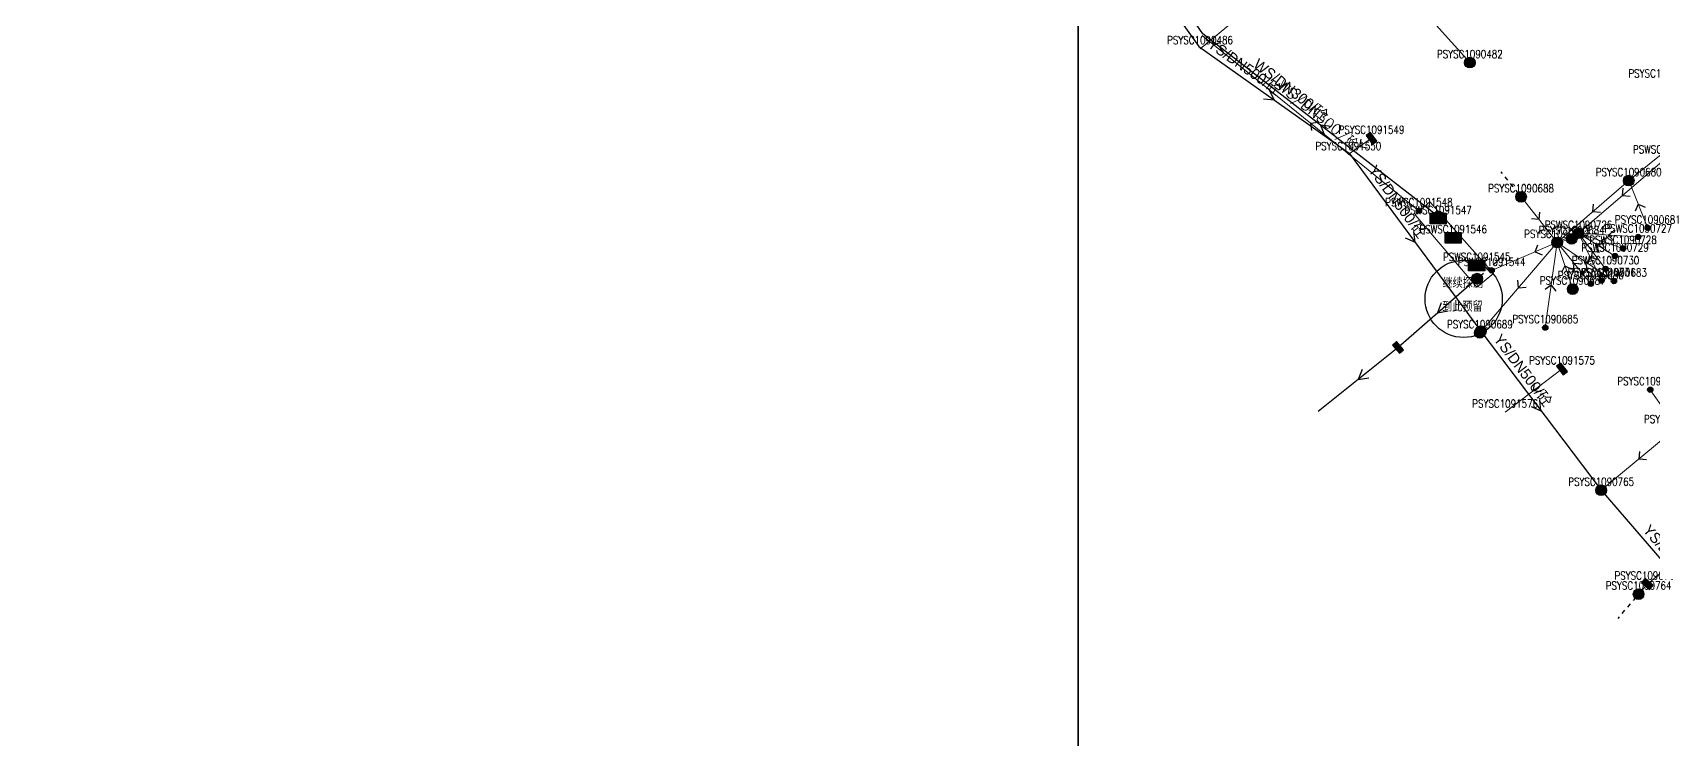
# Model space of a CAD drawing. Extents: x 3276 to 4026, y 1643 to 2176.
# Drawn here: x 3427.7 to 3579.7, y 1756.8 to 1823.1 of the extents above; entities that cross this region are included whole.
import ezdxf
from ezdxf.enums import TextEntityAlignment as Align

# ---------------------------------------------------------------- set-up
doc = ezdxf.new("R2010")
doc.units = 0
for name, pattern in [('PDashed1', [3, 1, -1, 1]), ('PLine1', [200, 100, 100]), ('PLine2', [200, 100, 100])]:
    doc.linetypes.add(name, pattern=pattern)
doc.layers.get('0').update_dxf_attribs({"linetype": 'CONTINUOUS'})
for name, color, linetype, true_color in [('WSANNEXE2', 7, 'CONTINUOUS', 0x7f0000), ('WSLINE', 7, 'CONTINUOUS', 0x7f0000), ('WSPOINT', 7, 'CONTINUOUS', 0x7f0000), ('WSPTEXT', 7, 'CONTINUOUS', 0x7f0000), ('WSUNDER', 7, 'CONTINUOUS', 0x7f0000), ('WSZYTEXT', 7, 'CONTINUOUS', 0x7f0000), ('YSANNEXE2', 7, 'CONTINUOUS', 0x7f0000), ('YSLINE', 7, 'CONTINUOUS', 0x7f0000), ('YSPOINT', 7, 'CONTINUOUS', 0x7f0000), ('YSPTEXT', 7, 'CONTINUOUS', 0x7f0000)]:
    doc.layers.add(name, color=color, linetype=linetype, true_color=true_color)
for name, color, linetype in [('市政管线', 3, 'CONTINUOUS'), ('接图表', 7, 'CONTINUOUS'), ('自检问题', 2, 'CONTINUOUS'), ('自检问题回复', 6, 'CONTINUOUS')]:
    doc.layers.add(name, color=color, linetype=linetype)
doc.styles.add('bztxt', font='Romans.shx', dxfattribs={"bigfont": 'hztxt.shx'})
doc.styles.add('FZXDX', font='', dxfattribs={"width": 0.8})
doc.styles.add('pltxt', font='romans.shx', dxfattribs={"width": 0.8, "height": 0.75, "bigfont": 'hztxt.shx'})
doc.styles.get('FZXDX').set_extended_font_data('FZXiDengXian-Z06S')

# ---------------------------------------------------------------- blocks, each defined once
blk = doc.blocks.new('4302')
blk.add_hatch(color=255).paths.add_polyline_path([(-0.25, 0.5), (-0.25, -0.5), (0.25, -0.5), (0.25, 0.5)])
for p, q in [((-0.25, 0.1665), (0.25, 0.1665)), ((-0.25, -0.1665), (0.25, -0.1665))]:
    blk.add_line(p, q)
blk.add_lwpolyline([(0.25, -0.5), (0.25, 0.5), (-0.25, 0.5), (-0.25, -0.5)], close=True)
blk = doc.blocks.new('4308')
blk.add_hatch(color=255).paths.add_polyline_path([(-0.5, 0, 1), (0.5, 0, 1)])
for p, q in [((-0.5, 0), (0.5, 0)), ((0, 0.5), (0, -0.5))]:
    blk.add_line(p, q)
blk.add_circle((0, 0), 0.5)
blk = doc.blocks.new('4301')
blk.add_hatch(color=255).paths.add_polyline_path([(-0.5, 0, 1), (0.5, 0, 1)])
for p, q in [((-0.5, 0), (0.5, 0)), ((0, 0.5), (0, -0.5))]:
    blk.add_line(p, q)
blk.add_circle((0, 0), 0.5)
blk = doc.blocks.new('4323')
blk.add_hatch(color=256).paths.add_polyline_path([(-0.25, 0, 1), (0.25, 0, 1)])
blk.add_circle((0, 0), 0.25)
blk = doc.blocks.new('4413')
h = blk.add_hatch(color=255)
edge = h.paths.add_edge_path()
edge.add_arc((0, 0), 0.5, 0, 360)
for p, q in [((0.5, 0), (0.8, 0)), ((1.2, 0), (1.6, 0)), ((2, 0), (2.4, 0)), ((2.8, 0), (3, 0))]:
    blk.add_line(p, q)
blk.add_circle((0, 0), 0.5)
blk.add_circle((0, 0), 0.5)
blk = doc.blocks.new('4414')
blk.add_hatch(color=255).paths.add_polyline_path([(0.25, 0, 1), (-0.25, 0, 1)])
blk.add_circle((0, 0), 0.25)
blk = doc.blocks.new('4307')
blk.add_hatch(color=255).paths.add_polyline_path([(-0.5, 0, 1), (0.5, 0, 1)])
for p, q in [((-0.5, 0), (0.5, 0)), ((0, 0.5), (0, -0.5))]:
    blk.add_line(p, q)
blk.add_circle((0, 0), 0.5)
blk = doc.blocks.new('4415')
blk.add_hatch(color=255).paths.add_polyline_path([(0.25, 0, 1), (-0.25, 0, 1)])
blk.add_circle((0, 0), 0.25)
blk = doc.blocks.new('4317')
blk.add_hatch(color=255).paths.add_polyline_path([(0.75, 0.5), (-0.75, 0.5), (-0.75, -0.5), (0.75, -0.5)])
blk.add_lwpolyline([(-0.75, 0.5), (0.75, 0.5), (0.75, -0.5), (-0.75, -0.5)], close=True)
for points in [[(-0.5, 0), (0.5, 0)], [(0, -0.5), (0, 0.5)]]:
    blk.add_lwpolyline(points)
blk.add_circle((0, 0), 0.5)
blk = doc.blocks.new('lx')
for q in [(-0.5, 0.5), (-0.5, -0.5)]:
    blk.add_line((0, 0), q)
blk = doc.blocks.new('4305')
blk.add_hatch(color=255).paths.add_polyline_path([(-0.5, 0, 1), (0.5, 0, 1)])
for p, q in [((-0.5, 0), (0.5, 0)), ((0, 0.5), (0, -0.5))]:
    blk.add_line(p, q)
blk.add_circle((0, 0), 0.5)
blk = doc.blocks.new('PSD')
for p, q in [((0, 0), (-0.866, 0.5)), ((-0.866, -0.5), (0, 0))]:
    blk.add_line(p, q)

msp = doc.modelspace()

# ---------------------------------------------------------------- linework, layer by layer
at = {"layer": 'WSLINE', "linetype": 'PLine1', "lineweight": 20, "ltscale": 0.5}
for p, q in [((3557.71, 1806.4, 1889.87), (3537.39, 1822.83, 1889.66)), ((3580.93, 1811.36, 1890.67), (3572.67, 1804.29, 1890.49)), ((3572.67, 1804.29, 1890.19), (3564.52, 1800.81, 1889.94)), ((3578.26, 1803.95, 1891.37), (3572.67, 1804.29, 1890.97)), ((3576.84, 1802.88, 1891.22), (3572.67, 1804.29, 1890.92)), ((3576.09, 1802.16, 1891.37), (3572.67, 1804.29, 1891.1)), ((3575.2, 1800.96, 1891.23), (3572.67, 1804.29, 1890.94)), ((3574.82, 1799.85, 1891.27), (3572.67, 1804.29, 1890.95))]:
    msp.add_line(p, q, dxfattribs=at)
at = {"layer": 'WSUNDER', "linetype": 'PLine2', "lineweight": 9, "ltscale": 0.5, "elevation": 1891.3}
msp.add_lwpolyline([(3557.35, 1806.01), (3558.74, 1807.23), (3564.69, 1800.52), (3563.13, 1799.24)], close=True, dxfattribs=at)
at = {"layer": 'YSLINE', "linetype": 'PLine1', "lineweight": 20, "ltscale": 0.5}
for p, q in [((3562.48, 1820.29, 1887.45), (3550.91, 1833.2, 1891.09)), ((3542.54, 1825.99, 1890.62), (3537.19, 1821.6, 1890.59)), ((3553.26, 1813.2, 1890.89), (3551.09, 1811.67, 1890.76)), ((3583.73, 1814.35, 1890.76), (3577.37, 1809.23, 1890.84)), ((3577.37, 1809.23, 1890.83), (3570.66, 1803.43, 1890.6)), ((3579.16, 1804.78, 1891.74), (3577.37, 1809.23, 1891.44)), ((3567.28, 1807.71, 1891.3), (3570.66, 1803.43, 1891.22)), ((3570.66, 1803.43, 1890.63), (3563.42, 1794.96, 1890.54)), ((3569.55, 1795.45, 1891.47), (3570.66, 1803.43, 1891.11)), ((3572.03, 1803.77, 1891.44), (3570.66, 1803.43, 1891.19)), ((3575.99, 1799.81, 1892.33), (3570.66, 1803.43, 1891.07)), ((3573.82, 1799.55, 1891.39), (3570.66, 1803.43, 1890.98)), ((3572.12, 1799.06, 1887.31), (3570.66, 1803.43, 1891.17)), ((3571.12, 1791.58, 1890.98), (3565.79, 1787.52, 1890.99)), ((3579.39, 1789.63, 1891.54), (3581.89, 1786.08, 1891.08)), ((3581.89, 1786.08, 1890.67), (3574.79, 1780.2, 1890.48)), ((3579.12, 1771.4, 1891.03), (3584.25, 1775.72, 1891.05)), ((3578.3, 1770.46, 1891.14), (3579.12, 1771.4, 1891.09))]:
    msp.add_line(p, q, dxfattribs=at)
at = {"layer": '市政管线', "linetype": 'PLine1'}
for p, q in [((3537.44, 1822.99), (3523.02, 1844.29)), ((3526.48, 1836.72), (3537.08, 1821.79)), ((3559.52, 1805.86), (3537.44, 1822.99)), ((3537.08, 1821.79), (3551.17, 1811.8)), ((3551.17, 1811.8), (3563.51, 1795.12)), ((3563.16, 1800.04), (3555.76, 1793.59)), ((3563.51, 1795.12), (3574.79, 1780.2)), ((3555.76, 1793.59), (3548.26, 1787.57)), ((3574.79, 1780.2), (3592.3, 1759.86))]:
    msp.add_line(p, q, dxfattribs=at)
at = {"layer": '接图表'}
for points in [[(3275.77, 1642.82), (3525.77, 1642.82), (3525.77, 1892.82), (3275.77, 1892.82)], [(3525.77, 1642.82), (3775.77, 1642.82), (3775.77, 1892.82), (3525.77, 1892.82)]]:
    msp.add_lwpolyline(points, close=True, dxfattribs=at)
at = {"layer": '自检问题', "color": 2, "linetype": 'PLine1'}
msp.add_circle((3561.9, 1798.14), 3.62, dxfattribs=at)

# ---------------------------------------------------------------- block references
at = {"layer": 'WSANNEXE2', "linetype": 'PLine1'}
for p, rotation in [((3547.55, 1814.62, 1889.87), 141.064278409071), ((3576.8, 1807.82, 1890.67), 220.5946713344889), ((3574.76, 1803.58, 1891.22), 161.2927815493944), ((3575.47, 1804.12, 1891.37), 176.5472541699239), ((3568.6, 1802.55, 1890.19), 203.107408089669), ((3573.94, 1802.62, 1891.23), 127.224568187683), ((3574.38, 1803.22, 1891.37), 148.0688514990658), ((3573.75, 1802.07, 1891.27), 115.8409940429565)]:
    msp.add_blockref('lx', p, dxfattribs=dict(at, rotation=rotation))
at = {"layer": 'WSPOINT', "linetype": 'PLine1'}
for name, p in [('4415', (3557.71, 1806.4, 1891.3)), ('4317', (3559.5, 1805.67, 1891.35)), ('4317', (3560.92, 1803.88, 1891.34)), ('4301', (3572.67, 1804.29, 1891.62)), ('4414', (3578.26, 1803.95, 1891.9)), ('4414', (3576.09, 1802.16, 1891.77)), ('4414', (3576.84, 1802.88, 1891.78)), ('4317', (3563.12, 1801.28, 1891.38)), ('4415', (3564.52, 1800.81, 1891.39)), ('4414', (3575.2, 1800.96, 1891.78)), ('4414', (3574.82, 1799.85, 1891.78))]:
    msp.add_blockref(name, p, dxfattribs=at)
at = {"layer": 'YSANNEXE2', "linetype": 'PLine1'}
for p, rotation in [((3552.18, 1812.43, 1890.89), 215.142197633061), ((3574.02, 1806.33, 1890.83), 220.8577843198238), ((3578.27, 1807.01, 1891.74), 111.8562302840314), ((3568.97, 1805.57, 1891.3), 308.3644786431827), ((3571.39, 1801.25, 1887.31), 108.4626067367722), ((3572.24, 1801.49, 1891.39), 129.1733151930107), ((3573.32, 1801.62, 1892.33), 145.7973916567615), ((3567.04, 1799.19, 1890.63), 229.483609062154), ((3570.11, 1799.44, 1891.47), 82.10123257026827), ((3568.45, 1789.55, 1890.98), 217.2976286232503), ((3578.34, 1783.14, 1890.67), 219.6522879365923)]:
    msp.add_blockref('lx', p, dxfattribs=dict(at, rotation=rotation))
at = {"layer": 'YSPOINT', "linetype": 'PLine1'}
for name, p in [('4308', (3562.48, 1820.29, 1891.94)), ('4301', (3577.37, 1809.23, 1891.72)), ('4301', (3570.66, 1803.43, 1891.59)), ('4323', (3579.16, 1804.78, 1891.91)), ('4308', (3572.12, 1799.06, 1891.78)), ('4414', (3573.82, 1799.55, 1891.78)), ('4323', (3575.99, 1799.81, 1892.68)), ('4307', (3563.42, 1794.96, 1891.33)), ('4323', (3569.55, 1795.45, 1891.84)), ('4323', (3579.39, 1789.63, 1892.25)), ('4307', (3574.79, 1780.2, 1891.28))]:
    msp.add_blockref(name, p, dxfattribs=at)
for name, p, rotation in [('4302', (3553.26, 1813.2, 1891.23), 35.14219763306099), ('4413', (3567.28, 1807.71, 1891.61), 128.3644786431826), ('4413', (3572.03, 1803.77, 1891.72), 13.9318621271184), ('4302', (3571.12, 1791.58, 1891.29), 37.29762862325025), ('4302', (3579.12, 1771.4, 1891.32), 49.16326345890688), ('4413', (3578.3, 1770.46, 1891.33), 229.1632634589069)]:
    msp.add_blockref(name, p, dxfattribs=dict(at, rotation=rotation))
at = {"layer": '市政管线', "color": 3, "linetype": 'PDashed1'}
for p, rotation in [((3544.13, 1816.79), 324.6312538934822), ((3548.48, 1814.43), 142.1787800601571), ((3557.34, 1803.46), 306.4965577604139), ((3559.46, 1796.82), 221.0381993413023), ((3552.01, 1790.58), 218.7584127329726), ((3569.15, 1787.66), 307.1137575224861)]:
    msp.add_blockref('PSD', p, dxfattribs=dict(at, rotation=rotation))
at = {"layer": '市政管线', "linetype": 'PLine1'}
for name, p in [('4305', (3559.52, 1805.86)), ('4307', (3563.51, 1795.12)), ('4307', (3574.79, 1780.2))]:
    msp.add_blockref(name, p, dxfattribs=at)
at = {"layer": '市政管线', "linetype": 'PLine1', "rotation": 41.04096686761623}
for name, p in [('4413', (3563.16, 1800.04)), ('4302', (3555.76, 1793.59))]:
    msp.add_blockref(name, p, dxfattribs=at)

# ---------------------------------------------------------------- texts
at = {"layer": 'WSPTEXT', "linetype": 'PLine1', "style": 'pltxt', "width": 0.8}
for s, p in [('PSWSC1090723', (3580.93, 1812.16, 1891.67)), ('PSWSC1091548', (3557.71, 1807.2, 1891.3)), ('PSWSC1091547', (3559.5, 1806.47, 1891.35)), ('PSWSC1090726', (3572.67, 1805.09, 1891.62)), ('PSWSC1091546', (3560.92, 1804.68, 1891.34)), ('PSWSC1090728', (3576.84, 1803.68, 1891.78)), ('PSWSC1090727', (3578.26, 1804.75, 1891.9)), ('PSWSC1091545', (3563.12, 1802.08, 1891.38)), ('PSWSC1090729', (3576.09, 1802.96, 1891.77)), ('PSWSC1091544', (3564.52, 1801.61, 1891.39)), ('PSWSC1090731', (3574.82, 1800.65, 1891.78)), ('PSWSC1090730', (3575.2, 1801.76, 1891.78))]:
    msp.add_text(s, height=0.75, dxfattribs=at).set_placement(p, align=Align.MIDDLE_CENTER)
at = {"layer": 'WSZYTEXT', "linetype": 'PLine1', "style": 'bztxt'}
msp.add_text('WS/DN300/砼', height=1, rotation=321.0775, dxfattribs=at).set_placement((3548.18, 1815.39), align=Align.MIDDLE)
at = {"layer": 'YSPTEXT', "linetype": 'PLine1', "style": 'pltxt', "width": 0.8}
for s, p in [('PSYSC1090486', (3537.19, 1822.4, 1891.26)), ('PSYSC1090482', (3562.48, 1821.09, 1891.94)), ('PSYSC1090679', (3580.43, 1819.28, 1891.67)), ('PSYSC1091549', (3553.26, 1814, 1891.23)), ('PSYSC1091550', (3551.09, 1812.47, 1891.24)), ('PSYSC1090680', (3577.37, 1810.03, 1891.72)), ('PSYSC1090688', (3567.28, 1808.51, 1891.61)), ('PSYSC1090681', (3579.16, 1805.58, 1891.91)), ('PSYSC1090682', (3570.66, 1804.23, 1891.59)), ('PSYSC1090684', (3572.03, 1804.57, 1891.72)), ('PSYSC1090683', (3575.99, 1800.61, 1892.68)), ('PSYSC1090687', (3572.12, 1799.86, 1891.78)), ('PSYSC1090686', (3573.82, 1800.35, 1891.78)), ('PSYSC1090685', (3569.55, 1796.25, 1891.84)), ('PSYSC1090689', (3563.42, 1795.76, 1891.33)), ('PSYSC1091575', (3571.12, 1792.38, 1891.29)), ('PSYSC1090761', (3579.39, 1790.43, 1892.25)), ('PSYSC1091576', (3565.79, 1788.32, 1891.29)), ('PSYSC1090760', (3581.89, 1786.88, 1891.93)), ('PSYSC1090765', (3574.79, 1781, 1891.28)), ('PSYSC1090763', (3579.12, 1772.2, 1891.32)), ('PSYSC1090764', (3578.3, 1771.26, 1891.33))]:
    msp.add_text(s, height=0.75, dxfattribs=at).set_placement(p, align=Align.MIDDLE_CENTER)
at = {"layer": '市政管线', "linetype": 'PLine1', "style": 'FZXDX'}
for s, rotation, p in [('YS/DN500/砼', 324.6551, (3544.21, 1816.92)), ('WS/DN300/砼', 322.2028, (3548.57, 1814.54)), ('YS/DN500/砼', 306.521, (3557.46, 1803.55)), ('YS/DN500/砼', 307.134, (3569.27, 1787.75)), ('YS/DN600/砼', 310.7379, (3583.66, 1770.13))]:
    msp.add_text(s, height=1, rotation=rotation, dxfattribs=at).set_placement(p, align=Align.BOTTOM_RIGHT)
at = {"layer": '自检问题', "color": 2, "linetype": 'PLine1', "insert": (3559.91, 1800.12), "char_height": 0.8712, "width": 3.8876, "attachment_point": 1, "style": 'pltxt'}
msp.add_mtext('{\\fSimSun|b0|i0|c134|p2;继续探测}', dxfattribs=at)
at = {"layer": '自检问题回复', "linetype": 'PLine1', "insert": (3559.88, 1797.9), "char_height": 0.8712, "width": 3.8876, "attachment_point": 1, "style": 'pltxt'}
msp.add_mtext('{\\fSimSun|b0|i0|c134|p2;到此预留}', dxfattribs=at)

doc.saveas('drawing.dxf')
